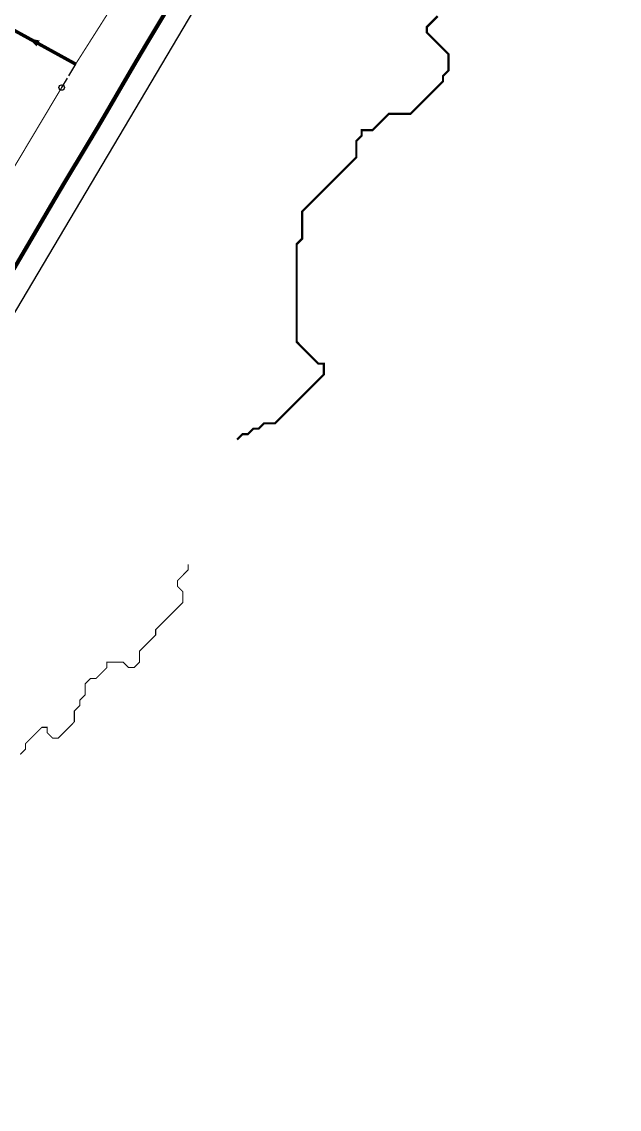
# Model space of a CAD drawing. Header units: metres. Extents: x 442821 to 452274, y 2561971 to 2571293.
# Drawn here: x 447617 to 448058, y 2566067 to 2566868 of the extents above; entities that cross this region are included whole.
import ezdxf

# ---------------------------------------------------------------- set-up
doc = ezdxf.new("R2010")
doc.units = ezdxf.units.M
doc.header["$LTSCALE"] = 8
doc.linetypes.add('DASHED', pattern=[1.524, 1.27, -0.254])
for name, color, linetype in [('A_ARROWS', 7, 'Continuous'), ('A_BRANCH', 7, 'Continuous'), ('A_BUILT_2006', 252, 'Continuous'), ('A_CATCHMENTS', 7, 'Continuous'), ('A_ENVELOPE', 3, 'Continuous'), ('A_HEAD_GAP', 8, 'Continuous'), ('A_HEADS', 8, 'Continuous'), ('A_MAIN_PIPE', 5, 'Continuous'), ('A_STREAMS', 5, 'Continuous'), ('A_SUBMAIN', 7, 'Continuous')]:
    doc.layers.add(name, color=color, linetype=linetype)

msp = doc.modelspace()

# ---------------------------------------------------------------- linework, layer by layer
at = {"layer": 'A_ARROWS', "color": 2}
msp.add_solid([(447621.77, 2566856.01), (447629.99, 2566854.35), (447627.58, 2566849.97)], dxfattribs=at)
at = {"layer": 'A_BRANCH', "color": 2, "linetype": 'DASHED', "const_width": 0.8}
msp.add_lwpolyline([(447779.87, 2567030.84), (447656.5, 2566836.94)], dxfattribs=at)
at = {"layer": 'A_BRANCH', "color": 2, "const_width": 0.8}
msp.add_lwpolyline([(447646.2, 2566819.69), (447573.82, 2566698.51)], dxfattribs=at)
at = {"layer": 'A_BUILT_2006', "color": 252}
msp.add_lwpolyline([(446551.38, 2564695.06), (447061.57, 2565726.9), (448013.44, 2567331.59), (448231.64, 2567243.66), (448332.26, 2567295.53), (448412.16, 2567436.64), (448449.86, 2567533.08), (448423.25, 2567661.27), (448638.89, 2567714.37), (448758.53, 2567734.52), (448909.88, 2567734.52), (449242.47, 2567681.75)], dxfattribs=at)
at = {"layer": 'A_CATCHMENTS', "color": 2, "linetype": 'DASHED'}
msp.add_lwpolyline([(447723.9, 2566876.92), (447716.79, 2566865.13), (447716.65, 2566864.9), (447710.36, 2566854.41), (447704.11, 2566843.91), (447698.78, 2566834.86), (447691.75, 2566822.81), (447689.6, 2566819.12), (447685.6, 2566812.22), (447679.42, 2566801.6), (447673.19, 2566790.98), (447669.93, 2566785.5), (447667.86, 2566782.05), (447660.53, 2566769.87), (447654.18, 2566759.38), (447649.31, 2566751.28), (447641.66, 2566738.4), (447635.47, 2566727.85), (447628.05, 2566715.17), (447623.08, 2566706.69), (447616.87, 2566696.11), (447610.66, 2566685.53)], dxfattribs=at)
at = {"layer": 'A_ENVELOPE', "color": 3}
msp.add_lwpolyline([(447723.9, 2566876.92), (447716.79, 2566865.13), (447716.65, 2566864.9), (447710.36, 2566854.41), (447704.11, 2566843.91), (447698.78, 2566834.86), (447691.75, 2566822.81), (447689.6, 2566819.12), (447685.6, 2566812.22), (447679.42, 2566801.6), (447673.19, 2566790.98), (447669.93, 2566785.5), (447667.86, 2566782.05), (447660.53, 2566769.87), (447654.18, 2566759.38), (447649.31, 2566751.28), (447641.66, 2566738.4), (447635.47, 2566727.85), (447628.05, 2566715.17), (447623.08, 2566706.69), (447616.87, 2566696.11), (447610.66, 2566685.53)], dxfattribs=at)
at = {"layer": 'A_HEAD_GAP', "color": 8, "linetype": 'DASHED'}
msp.add_lwpolyline([(447656.5, 2566836.94), (447646.2, 2566819.69)], dxfattribs=at)
at = {"layer": 'A_HEADS', "color": 2}
msp.add_circle((447646.2, 2566819.69), 2, dxfattribs=at)
at = {"layer": 'A_MAIN_PIPE', "color": 5, "const_width": 3}
msp.add_lwpolyline([(447723.9, 2566876.92), (447716.79, 2566865.13), (447716.65, 2566864.9), (447710.36, 2566854.41), (447704.11, 2566843.91), (447698.78, 2566834.86), (447691.75, 2566822.81), (447689.6, 2566819.12), (447685.6, 2566812.22), (447679.42, 2566801.6), (447673.19, 2566790.98), (447669.93, 2566785.5), (447667.86, 2566782.05), (447660.53, 2566769.87), (447654.18, 2566759.38), (447649.31, 2566751.28), (447641.66, 2566738.4), (447635.47, 2566727.85), (447628.05, 2566715.17), (447623.08, 2566706.69), (447616.87, 2566696.11), (447610.66, 2566685.53)], dxfattribs=at)
at = {"layer": 'A_STREAMS', "color": 5}
for points, const_width in [([(447923.6, 2566872.28), (447919.6, 2566868.28), (447915.6, 2566864.28), (447915.6, 2566860.27), (447919.6, 2566856.27), (447923.6, 2566852.27), (447927.6, 2566848.27), (447931.6, 2566844.27), (447931.6, 2566840.27), (447931.6, 2566836.27), (447931.6, 2566832.26), (447927.6, 2566828.26), (447927.6, 2566824.26), (447923.6, 2566820.26), (447919.6, 2566816.26), (447915.6, 2566812.26), (447911.6, 2566808.26), (447907.6, 2566804.26), (447903.6, 2566800.25), (447899.6, 2566800.25), (447895.6, 2566800.25), (447891.6, 2566800.25), (447887.6, 2566800.25), (447883.6, 2566796.25), (447879.6, 2566792.25), (447875.6, 2566788.25), (447871.6, 2566788.25), (447867.6, 2566788.25), (447867.6, 2566784.25), (447863.59, 2566780.25), (447863.59, 2566776.25), (447863.59, 2566772.24), (447863.59, 2566768.24), (447859.59, 2566764.24), (447855.59, 2566760.24), (447851.59, 2566756.24), (447847.59, 2566752.24), (447843.59, 2566748.24), (447839.59, 2566744.23), (447835.59, 2566740.23), (447831.59, 2566736.23), (447827.59, 2566732.23), (447823.59, 2566728.23), (447823.59, 2566724.23), (447823.59, 2566720.23), (447823.59, 2566716.22), (447823.59, 2566712.22), (447823.59, 2566708.22), (447819.59, 2566704.22), (447819.59, 2566700.22), (447819.59, 2566696.22), (447819.59, 2566692.22), (447819.59, 2566688.21), (447819.59, 2566684.21), (447819.59, 2566680.21), (447819.59, 2566676.21), (447819.59, 2566672.21), (447819.59, 2566668.21), (447819.59, 2566664.21), (447819.59, 2566660.2), (447819.59, 2566656.2), (447819.59, 2566652.2), (447819.59, 2566648.2), (447819.59, 2566644.2), (447819.59, 2566640.2), (447819.59, 2566636.2), (447819.59, 2566632.2), (447823.59, 2566628.19), (447827.59, 2566624.19), (447831.59, 2566620.19), (447835.59, 2566616.19), (447839.59, 2566616.19), (447839.59, 2566612.19), (447839.59, 2566608.19), (447835.59, 2566604.19), (447831.59, 2566600.18), (447827.59, 2566596.18), (447823.59, 2566592.18), (447819.59, 2566588.18), (447815.59, 2566584.18), (447811.59, 2566580.18), (447807.59, 2566576.18), (447803.59, 2566572.17), (447799.59, 2566572.17), (447795.59, 2566572.17), (447791.58, 2566568.17), (447787.58, 2566568.17), (447783.58, 2566564.17), (447779.58, 2566564.17), (447775.58, 2566560.17)], 1.6), ([(447739.58, 2566468.14), (447739.58, 2566464.14), (447735.58, 2566460.14), (447731.58, 2566456.13), (447731.58, 2566452.13), (447735.58, 2566448.13), (447735.58, 2566444.13), (447735.58, 2566440.13), (447731.58, 2566436.13), (447727.58, 2566432.13), (447723.58, 2566428.12), (447719.57, 2566424.12), (447715.57, 2566420.12), (447715.57, 2566416.12), (447711.57, 2566412.12), (447707.57, 2566408.12), (447703.57, 2566404.12), (447703.57, 2566400.11), (447703.57, 2566396.11), (447699.57, 2566392.11), (447695.57, 2566392.11), (447691.57, 2566396.11), (447687.57, 2566396.11), (447683.57, 2566396.11), (447679.57, 2566396.11), (447679.57, 2566392.11), (447675.57, 2566388.11), (447671.57, 2566384.11), (447667.57, 2566384.11), (447663.57, 2566380.11), (447663.57, 2566376.11), (447663.57, 2566372.1), (447659.57, 2566368.1), (447659.57, 2566364.1), (447655.57, 2566360.1), (447655.57, 2566356.1), (447655.57, 2566352.1), (447651.57, 2566348.1), (447647.56, 2566344.09), (447643.56, 2566340.09), (447639.56, 2566340.09), (447635.56, 2566344.09), (447635.56, 2566348.1), (447631.56, 2566348.1), (447627.56, 2566344.09), (447623.56, 2566340.09), (447619.56, 2566336.09), (447619.56, 2566332.09), (447615.56, 2566328.09)], 0.8)]:
    msp.add_lwpolyline(points, dxfattribs=dict(at, const_width=const_width))
at = {"layer": 'A_SUBMAIN', "color": 2, "const_width": 2.5}
msp.add_lwpolyline([(447656.5, 2566836.94), (447605.93, 2566864.71)], dxfattribs=at)

doc.saveas('drawing.dxf')
